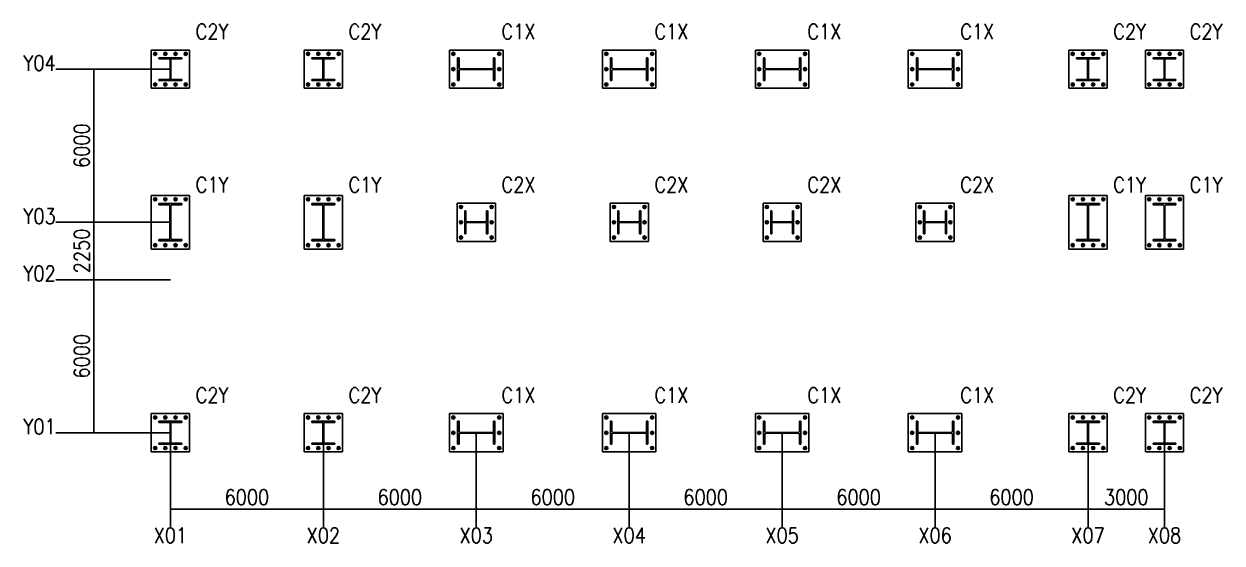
# Model space of a CAD drawing. Extents: x -230746 to 324000, y -671400 to 84185.
# Drawn here: x -230746 to -183742, y -26151 to -5811 of the extents above; entities that cross this region are included whole.
import ezdxf
from ezdxf.enums import TextEntityAlignment as Align

# ---------------------------------------------------------------- set-up
doc = ezdxf.new("R2010")
doc.units = 0
doc.header["$MEASUREMENT"] = 0
for name, color, linetype in [('_1-7_GRID', 7, 'CONTINUOUS'), ('_1-8_DIM', 7, 'CONTINUOUS'), ('_4-6_CS-M', 7, 'CONTINUOUS'), ('_4-A_C-TX', 7, 'CONTINUOUS'), ('bolt', 2, 'CONTINUOUS')]:
    doc.layers.add(name, color=color, linetype=linetype)
doc.styles.add('DRACAD', font='txt', dxfattribs={"width": 0.85, "bigfont": 'extfont2'})

msp = doc.modelspace()

# ---------------------------------------------------------------- linework, layer by layer
at = {"layer": '_1-7_GRID'}
for p, q in [((-228000, -21830.6), (-228000, -7580.6)), ((-228000, -7580.6), (-225000, -7580.6)), ((-228000, -13580.6), (-225000, -13580.6)), ((-228000, -15830.6), (-225000, -15830.6)), ((-225000, -21830.6), (-228000, -21830.6)), ((-225000, -21830.6), (-225000, -24830.6)), ((-219000, -24830.6), (-219000, -21830.6)), ((-213000, -24830.6), (-213000, -21830.6)), ((-207000, -24830.6), (-207000, -21830.6)), ((-201000, -24830.6), (-201000, -21830.6)), ((-195000, -24830.6), (-195000, -21830.6)), ((-189000, -24830.6), (-189000, -21830.6)), ((-186000, -24830.6), (-186000, -21830.6)), ((-225000, -24830.6), (-186000, -24830.6))]:
    msp.add_line(p, q, dxfattribs=at)
at = {"layer": '_1-8_DIM'}
for p, q in [((-225000, -7580.6), (-229500, -7580.6)), ((-225000, -13580.6), (-229500, -13580.6)), ((-225000, -15830.6), (-229500, -15830.6)), ((-225000, -21830.6), (-229500, -21830.6)), ((-225000, -21830.6), (-225000, -25550.6)), ((-219000, -21830.6), (-219000, -25550.6)), ((-213000, -21830.6), (-213000, -25550.6)), ((-207000, -21830.6), (-207000, -25550.6)), ((-201000, -21830.6), (-201000, -25550.6)), ((-195000, -21830.6), (-195000, -25550.6)), ((-189000, -21830.6), (-189000, -25550.6)), ((-186000, -21830.6), (-186000, -25550.6))]:
    msp.add_line(p, q, dxfattribs=at)
at = {"layer": '_4-6_CS-M'}
for p, q in [((-225750, -8330.6), (-225750, -6830.6)), ((-225750, -6830.6), (-224250, -6830.6)), ((-224250, -6830.6), (-224250, -8330.6)), ((-219750, -8330.6), (-219750, -6830.6)), ((-219750, -6830.6), (-218250, -6830.6)), ((-218250, -6830.6), (-218250, -8330.6)), ((-214050, -8330.6), (-214050, -6830.6)), ((-214050, -6830.6), (-211950, -6830.6)), ((-211950, -6830.6), (-211950, -8330.6)), ((-208050, -8330.6), (-208050, -6830.6)), ((-208050, -6830.6), (-205950, -6830.6)), ((-205950, -6830.6), (-205950, -8330.6)), ((-202050, -8330.6), (-202050, -6830.6)), ((-202050, -6830.6), (-199950, -6830.6)), ((-199950, -6830.6), (-199950, -8330.6)), ((-196050, -8330.6), (-196050, -6830.6)), ((-196050, -6830.6), (-193950, -6830.6)), ((-193950, -6830.6), (-193950, -8330.6)), ((-189750, -8330.6), (-189750, -6830.6)), ((-189750, -6830.6), (-188250, -6830.6)), ((-188250, -6830.6), (-188250, -8330.6)), ((-186750, -8330.6), (-186750, -6830.6)), ((-186750, -6830.6), (-185250, -6830.6)), ((-185250, -6830.6), (-185250, -8330.6)), ((-225450, -7130.6), (-224550, -7130.6)), ((-225450, -7175.6), (-225450, -7130.6)), ((-225054, -7175.6), (-225450, -7175.6)), ((-225034.5, -7180.8), (-225054, -7175.6)), ((-225020.2, -7195.1), (-225034.5, -7180.8)), ((-225015, -7214.6), (-225020.2, -7195.1)), ((-225015, -7946.6), (-225015, -7214.6)), ((-224979.8, -7195.1), (-224985, -7214.6)), ((-224985, -7214.6), (-224985, -7946.6)), ((-224965.5, -7180.8), (-224979.8, -7195.1)), ((-224946, -7175.6), (-224965.5, -7180.8)), ((-224550, -7175.6), (-224946, -7175.6)), ((-224550, -7130.6), (-224550, -7175.6)), ((-219450, -7130.6), (-218550, -7130.6)), ((-219450, -7175.6), (-219450, -7130.6)), ((-219054, -7175.6), (-219450, -7175.6)), ((-219034.5, -7180.8), (-219054, -7175.6)), ((-219020.2, -7195.1), (-219034.5, -7180.8)), ((-219015, -7214.6), (-219020.2, -7195.1)), ((-219015, -7946.6), (-219015, -7214.6)), ((-218979.8, -7195.1), (-218985, -7214.6)), ((-218985, -7214.6), (-218985, -7946.6)), ((-218965.5, -7180.8), (-218979.8, -7195.1)), ((-218946, -7175.6), (-218965.5, -7180.8)), ((-218550, -7175.6), (-218946, -7175.6)), ((-218550, -7130.6), (-218550, -7175.6)), ((-213732, -7130.6), (-213678, -7130.6)), ((-213732, -8030.6), (-213732, -7130.6)), ((-213678, -7130.6), (-213678, -7525.1)), ((-212322, -7130.6), (-212268, -7130.6)), ((-212322, -7525.1), (-212322, -7130.6)), ((-212268, -7130.6), (-212268, -8030.6)), ((-207732, -7130.6), (-207678, -7130.6)), ((-207732, -8030.6), (-207732, -7130.6)), ((-207678, -7130.6), (-207678, -7525.1)), ((-206322, -7130.6), (-206268, -7130.6)), ((-206322, -7525.1), (-206322, -7130.6)), ((-206268, -7130.6), (-206268, -8030.6)), ((-201732, -7130.6), (-201678, -7130.6)), ((-201732, -8030.6), (-201732, -7130.6)), ((-201678, -7130.6), (-201678, -7525.1)), ((-200322, -7130.6), (-200268, -7130.6)), ((-200322, -7525.1), (-200322, -7130.6)), ((-200268, -7130.6), (-200268, -8030.6)), ((-195732, -7130.6), (-195678, -7130.6)), ((-195732, -8030.6), (-195732, -7130.6)), ((-195678, -7130.6), (-195678, -7525.1)), ((-194322, -7130.6), (-194268, -7130.6)), ((-194322, -7525.1), (-194322, -7130.6)), ((-194268, -7130.6), (-194268, -8030.6)), ((-189450, -7130.6), (-188550, -7130.6)), ((-189450, -7175.6), (-189450, -7130.6)), ((-189054, -7175.6), (-189450, -7175.6)), ((-189034.5, -7180.8), (-189054, -7175.6)), ((-189020.2, -7195.1), (-189034.5, -7180.8)), ((-189015, -7214.6), (-189020.2, -7195.1)), ((-189015, -7946.6), (-189015, -7214.6)), ((-188979.8, -7195.1), (-188985, -7214.6)), ((-188985, -7214.6), (-188985, -7946.6)), ((-188965.5, -7180.8), (-188979.8, -7195.1)), ((-188946, -7175.6), (-188965.5, -7180.8)), ((-188550, -7175.6), (-188946, -7175.6)), ((-188550, -7130.6), (-188550, -7175.6)), ((-186450, -7130.6), (-185550, -7130.6)), ((-186450, -7175.6), (-186450, -7130.6)), ((-186054, -7175.6), (-186450, -7175.6)), ((-186034.5, -7180.8), (-186054, -7175.6)), ((-186020.2, -7195.1), (-186034.5, -7180.8)), ((-186015, -7214.6), (-186020.2, -7195.1)), ((-186015, -7946.6), (-186015, -7214.6)), ((-185979.8, -7195.1), (-185985, -7214.6)), ((-185985, -7214.6), (-185985, -7946.6)), ((-185965.5, -7180.8), (-185979.8, -7195.1)), ((-185946, -7175.6), (-185965.5, -7180.8)), ((-185550, -7175.6), (-185946, -7175.6)), ((-185550, -7130.6), (-185550, -7175.6)), ((-225450, -7985.6), (-225054, -7985.6)), ((-225450, -8030.6), (-225450, -7985.6)), ((-225054, -7985.6), (-225034.5, -7980.3)), ((-225034.5, -7980.3), (-225020.2, -7966.1)), ((-225020.2, -7966.1), (-225015, -7946.6)), ((-224985, -7946.6), (-224979.8, -7966.1)), ((-224979.8, -7966.1), (-224965.5, -7980.3)), ((-224965.5, -7980.3), (-224946, -7985.6)), ((-224946, -7985.6), (-224550, -7985.6)), ((-224550, -7985.6), (-224550, -8030.6)), ((-219450, -7985.6), (-219054, -7985.6)), ((-219450, -8030.6), (-219450, -7985.6)), ((-219054, -7985.6), (-219034.5, -7980.3)), ((-219034.5, -7980.3), (-219020.2, -7966.1)), ((-219020.2, -7966.1), (-219015, -7946.6)), ((-218985, -7946.6), (-218979.8, -7966.1)), ((-218979.8, -7966.1), (-218965.5, -7980.3)), ((-218965.5, -7980.3), (-218946, -7985.6)), ((-218946, -7985.6), (-218550, -7985.6)), ((-218550, -7985.6), (-218550, -8030.6)), ((-213678, -7525.1), (-213672.8, -7544.6)), ((-213672.8, -7616.6), (-213678, -7636.1)), ((-213678, -7636.1), (-213678, -8030.6)), ((-213672.8, -7544.6), (-213658.5, -7558.8)), ((-213658.5, -7602.3), (-213672.8, -7616.6)), ((-213658.5, -7558.8), (-213639, -7564.1)), ((-213639, -7597.1), (-213658.5, -7602.3)), ((-213639, -7564.1), (-212361, -7564.1)), ((-212361, -7597.1), (-213639, -7597.1)), ((-212361, -7564.1), (-212341.5, -7558.8)), ((-212341.5, -7602.3), (-212361, -7597.1)), ((-212341.5, -7558.8), (-212327.2, -7544.6)), ((-212327.2, -7616.6), (-212341.5, -7602.3)), ((-212327.2, -7544.6), (-212322, -7525.1)), ((-212322, -7636.1), (-212327.2, -7616.6)), ((-212322, -8030.6), (-212322, -7636.1)), ((-207678, -7525.1), (-207672.8, -7544.6)), ((-207672.8, -7616.6), (-207678, -7636.1)), ((-207678, -7636.1), (-207678, -8030.6)), ((-207672.8, -7544.6), (-207658.5, -7558.8)), ((-207658.5, -7602.3), (-207672.8, -7616.6)), ((-207658.5, -7558.8), (-207639, -7564.1)), ((-207639, -7597.1), (-207658.5, -7602.3)), ((-207639, -7564.1), (-206361, -7564.1)), ((-206361, -7597.1), (-207639, -7597.1)), ((-206361, -7564.1), (-206341.5, -7558.8)), ((-206341.5, -7602.3), (-206361, -7597.1)), ((-206341.5, -7558.8), (-206327.2, -7544.6)), ((-206327.2, -7616.6), (-206341.5, -7602.3)), ((-206327.2, -7544.6), (-206322, -7525.1)), ((-206322, -7636.1), (-206327.2, -7616.6)), ((-206322, -8030.6), (-206322, -7636.1)), ((-201678, -7525.1), (-201672.8, -7544.6)), ((-201672.8, -7616.6), (-201678, -7636.1)), ((-201678, -7636.1), (-201678, -8030.6)), ((-201672.8, -7544.6), (-201658.5, -7558.8)), ((-201658.5, -7602.3), (-201672.8, -7616.6)), ((-201658.5, -7558.8), (-201639, -7564.1)), ((-201639, -7597.1), (-201658.5, -7602.3)), ((-201639, -7564.1), (-200361, -7564.1)), ((-200361, -7597.1), (-201639, -7597.1)), ((-200361, -7564.1), (-200341.5, -7558.8)), ((-200341.5, -7602.3), (-200361, -7597.1)), ((-200341.5, -7558.8), (-200327.2, -7544.6)), ((-200327.2, -7616.6), (-200341.5, -7602.3)), ((-200327.2, -7544.6), (-200322, -7525.1)), ((-200322, -7636.1), (-200327.2, -7616.6)), ((-200322, -8030.6), (-200322, -7636.1)), ((-195678, -7525.1), (-195672.8, -7544.6)), ((-195672.8, -7616.6), (-195678, -7636.1)), ((-195678, -7636.1), (-195678, -8030.6)), ((-195672.8, -7544.6), (-195658.5, -7558.8)), ((-195658.5, -7602.3), (-195672.8, -7616.6)), ((-195658.5, -7558.8), (-195639, -7564.1)), ((-195639, -7597.1), (-195658.5, -7602.3)), ((-195639, -7564.1), (-194361, -7564.1)), ((-194361, -7597.1), (-195639, -7597.1)), ((-194361, -7564.1), (-194341.5, -7558.8)), ((-194341.5, -7602.3), (-194361, -7597.1)), ((-194341.5, -7558.8), (-194327.2, -7544.6)), ((-194327.2, -7616.6), (-194341.5, -7602.3)), ((-194327.2, -7544.6), (-194322, -7525.1)), ((-194322, -7636.1), (-194327.2, -7616.6)), ((-194322, -8030.6), (-194322, -7636.1)), ((-189450, -7985.6), (-189054, -7985.6)), ((-189450, -8030.6), (-189450, -7985.6)), ((-189054, -7985.6), (-189034.5, -7980.3)), ((-189034.5, -7980.3), (-189020.2, -7966.1)), ((-189020.2, -7966.1), (-189015, -7946.6)), ((-188985, -7946.6), (-188979.8, -7966.1)), ((-188979.8, -7966.1), (-188965.5, -7980.3)), ((-188965.5, -7980.3), (-188946, -7985.6)), ((-188946, -7985.6), (-188550, -7985.6)), ((-188550, -7985.6), (-188550, -8030.6)), ((-186450, -7985.6), (-186054, -7985.6)), ((-186450, -8030.6), (-186450, -7985.6)), ((-186054, -7985.6), (-186034.5, -7980.3)), ((-186034.5, -7980.3), (-186020.2, -7966.1)), ((-186020.2, -7966.1), (-186015, -7946.6)), ((-185985, -7946.6), (-185979.8, -7966.1)), ((-185979.8, -7966.1), (-185965.5, -7980.3)), ((-185965.5, -7980.3), (-185946, -7985.6)), ((-185946, -7985.6), (-185550, -7985.6)), ((-185550, -7985.6), (-185550, -8030.6)), ((-224250, -8330.6), (-225750, -8330.6)), ((-224550, -8030.6), (-225450, -8030.6)), ((-218250, -8330.6), (-219750, -8330.6)), ((-218550, -8030.6), (-219450, -8030.6)), ((-211950, -8330.6), (-214050, -8330.6)), ((-213678, -8030.6), (-213732, -8030.6)), ((-212268, -8030.6), (-212322, -8030.6)), ((-205950, -8330.6), (-208050, -8330.6)), ((-207678, -8030.6), (-207732, -8030.6)), ((-206268, -8030.6), (-206322, -8030.6)), ((-199950, -8330.6), (-202050, -8330.6)), ((-201678, -8030.6), (-201732, -8030.6)), ((-200268, -8030.6), (-200322, -8030.6)), ((-193950, -8330.6), (-196050, -8330.6)), ((-195678, -8030.6), (-195732, -8030.6)), ((-194268, -8030.6), (-194322, -8030.6)), ((-188250, -8330.6), (-189750, -8330.6)), ((-188550, -8030.6), (-189450, -8030.6)), ((-185250, -8330.6), (-186750, -8330.6)), ((-185550, -8030.6), (-186450, -8030.6)), ((-225750, -14630.6), (-225750, -12530.6)), ((-225750, -12530.6), (-224250, -12530.6)), ((-224250, -12530.6), (-224250, -14630.6)), ((-219750, -14630.6), (-219750, -12530.6)), ((-219750, -12530.6), (-218250, -12530.6)), ((-218250, -12530.6), (-218250, -14630.6)), ((-189750, -14630.6), (-189750, -12530.6)), ((-189750, -12530.6), (-188250, -12530.6)), ((-188250, -12530.6), (-188250, -14630.6)), ((-186750, -14630.6), (-186750, -12530.6)), ((-186750, -12530.6), (-185250, -12530.6)), ((-185250, -12530.6), (-185250, -14630.6)), ((-225450, -12848.6), (-224550, -12848.6)), ((-225450, -12902.6), (-225450, -12848.6)), ((-225055.5, -12902.6), (-225450, -12902.6)), ((-225036, -12907.8), (-225055.5, -12902.6)), ((-225021.7, -12922.1), (-225036, -12907.8)), ((-225016.5, -12941.6), (-225021.7, -12922.1)), ((-225016.5, -14219.6), (-225016.5, -12941.6)), ((-224978.3, -12922.1), (-224983.5, -12941.6)), ((-224983.5, -12941.6), (-224983.5, -14219.6)), ((-224964, -12907.8), (-224978.3, -12922.1)), ((-224944.5, -12902.6), (-224964, -12907.8)), ((-224550, -12902.6), (-224944.5, -12902.6)), ((-224550, -12848.6), (-224550, -12902.6)), ((-219450, -12848.6), (-218550, -12848.6)), ((-219450, -12902.6), (-219450, -12848.6)), ((-219055.5, -12902.6), (-219450, -12902.6)), ((-219036, -12907.8), (-219055.5, -12902.6)), ((-219021.7, -12922.1), (-219036, -12907.8)), ((-219016.5, -12941.6), (-219021.7, -12922.1)), ((-219016.5, -14219.6), (-219016.5, -12941.6)), ((-218978.3, -12922.1), (-218983.5, -12941.6)), ((-218983.5, -12941.6), (-218983.5, -14219.6)), ((-218964, -12907.8), (-218978.3, -12922.1)), ((-218944.5, -12902.6), (-218964, -12907.8)), ((-218550, -12902.6), (-218944.5, -12902.6)), ((-218550, -12848.6), (-218550, -12902.6)), ((-213750, -14330.6), (-213750, -12830.6)), ((-213750, -12830.6), (-212250, -12830.6)), ((-213450, -13130.6), (-213405, -13130.6)), ((-213450, -14030.6), (-213450, -13130.6)), ((-213405, -13130.6), (-213405, -13526.6)), ((-212595, -13130.6), (-212550, -13130.6)), ((-212595, -13526.6), (-212595, -13130.6)), ((-212550, -13130.6), (-212550, -14030.6)), ((-212250, -12830.6), (-212250, -14330.6)), ((-207750, -14330.6), (-207750, -12830.6)), ((-207750, -12830.6), (-206250, -12830.6)), ((-207450, -13130.6), (-207405, -13130.6)), ((-207450, -14030.6), (-207450, -13130.6)), ((-207405, -13130.6), (-207405, -13526.6)), ((-206595, -13130.6), (-206550, -13130.6)), ((-206595, -13526.6), (-206595, -13130.6)), ((-206550, -13130.6), (-206550, -14030.6)), ((-206250, -12830.6), (-206250, -14330.6)), ((-201750, -14330.6), (-201750, -12830.6)), ((-201750, -12830.6), (-200250, -12830.6)), ((-201450, -13130.6), (-201405, -13130.6)), ((-201450, -14030.6), (-201450, -13130.6)), ((-201405, -13130.6), (-201405, -13526.6)), ((-200595, -13130.6), (-200550, -13130.6)), ((-200595, -13526.6), (-200595, -13130.6)), ((-200550, -13130.6), (-200550, -14030.6)), ((-200250, -12830.6), (-200250, -14330.6)), ((-195750, -14330.6), (-195750, -12830.6)), ((-195750, -12830.6), (-194250, -12830.6)), ((-195450, -13130.6), (-195405, -13130.6)), ((-195450, -14030.6), (-195450, -13130.6)), ((-195405, -13130.6), (-195405, -13526.6)), ((-194595, -13130.6), (-194550, -13130.6)), ((-194595, -13526.6), (-194595, -13130.6)), ((-194550, -13130.6), (-194550, -14030.6)), ((-194250, -12830.6), (-194250, -14330.6)), ((-189450, -12848.6), (-188550, -12848.6)), ((-189450, -12902.6), (-189450, -12848.6)), ((-189055.5, -12902.6), (-189450, -12902.6)), ((-189036, -12907.8), (-189055.5, -12902.6)), ((-189021.7, -12922.1), (-189036, -12907.8)), ((-189016.5, -12941.6), (-189021.7, -12922.1)), ((-189016.5, -14219.6), (-189016.5, -12941.6)), ((-188978.3, -12922.1), (-188983.5, -12941.6)), ((-188983.5, -12941.6), (-188983.5, -14219.6)), ((-188964, -12907.8), (-188978.3, -12922.1)), ((-188944.5, -12902.6), (-188964, -12907.8)), ((-188550, -12902.6), (-188944.5, -12902.6)), ((-188550, -12848.6), (-188550, -12902.6)), ((-186450, -12848.6), (-185550, -12848.6)), ((-186450, -12902.6), (-186450, -12848.6)), ((-186055.5, -12902.6), (-186450, -12902.6)), ((-186036, -12907.8), (-186055.5, -12902.6)), ((-186021.7, -12922.1), (-186036, -12907.8)), ((-186016.5, -12941.6), (-186021.7, -12922.1)), ((-186016.5, -14219.6), (-186016.5, -12941.6)), ((-185978.3, -12922.1), (-185983.5, -12941.6)), ((-185983.5, -12941.6), (-185983.5, -14219.6)), ((-185964, -12907.8), (-185978.3, -12922.1)), ((-185944.5, -12902.6), (-185964, -12907.8)), ((-185550, -12902.6), (-185944.5, -12902.6)), ((-185550, -12848.6), (-185550, -12902.6)), ((-213405, -13526.6), (-213399.8, -13546.1)), ((-213399.8, -13615.1), (-213405, -13634.6)), ((-213399.8, -13546.1), (-213385.5, -13560.3)), ((-213385.5, -13600.8), (-213399.8, -13615.1)), ((-213385.5, -13560.3), (-213366, -13565.6)), ((-213366, -13595.6), (-213385.5, -13600.8)), ((-213366, -13565.6), (-212634, -13565.6)), ((-212634, -13595.6), (-213366, -13595.6)), ((-212634, -13565.6), (-212614.5, -13560.3)), ((-212614.5, -13600.8), (-212634, -13595.6)), ((-212614.5, -13560.3), (-212600.2, -13546.1)), ((-212600.2, -13615.1), (-212614.5, -13600.8)), ((-212600.2, -13546.1), (-212595, -13526.6)), ((-212595, -13634.6), (-212600.2, -13615.1)), ((-207405, -13526.6), (-207399.8, -13546.1)), ((-207399.8, -13615.1), (-207405, -13634.6)), ((-207399.8, -13546.1), (-207385.5, -13560.3)), ((-207385.5, -13600.8), (-207399.8, -13615.1)), ((-207385.5, -13560.3), (-207366, -13565.6)), ((-207366, -13595.6), (-207385.5, -13600.8)), ((-207366, -13565.6), (-206634, -13565.6)), ((-206634, -13595.6), (-207366, -13595.6)), ((-206634, -13565.6), (-206614.5, -13560.3)), ((-206614.5, -13600.8), (-206634, -13595.6)), ((-206614.5, -13560.3), (-206600.2, -13546.1)), ((-206600.2, -13615.1), (-206614.5, -13600.8)), ((-206600.2, -13546.1), (-206595, -13526.6)), ((-206595, -13634.6), (-206600.2, -13615.1)), ((-201405, -13526.6), (-201399.8, -13546.1)), ((-201399.8, -13615.1), (-201405, -13634.6)), ((-201399.8, -13546.1), (-201385.5, -13560.3)), ((-201385.5, -13600.8), (-201399.8, -13615.1)), ((-201385.5, -13560.3), (-201366, -13565.6)), ((-201366, -13595.6), (-201385.5, -13600.8)), ((-201366, -13565.6), (-200634, -13565.6)), ((-200634, -13595.6), (-201366, -13595.6)), ((-200634, -13565.6), (-200614.5, -13560.3)), ((-200614.5, -13600.8), (-200634, -13595.6)), ((-200614.5, -13560.3), (-200600.2, -13546.1)), ((-200600.2, -13615.1), (-200614.5, -13600.8)), ((-200600.2, -13546.1), (-200595, -13526.6)), ((-200595, -13634.6), (-200600.2, -13615.1)), ((-195405, -13526.6), (-195399.8, -13546.1)), ((-195399.8, -13615.1), (-195405, -13634.6)), ((-195399.8, -13546.1), (-195385.5, -13560.3)), ((-195385.5, -13600.8), (-195399.8, -13615.1)), ((-195385.5, -13560.3), (-195366, -13565.6)), ((-195366, -13595.6), (-195385.5, -13600.8)), ((-195366, -13565.6), (-194634, -13565.6)), ((-194634, -13595.6), (-195366, -13595.6)), ((-194634, -13565.6), (-194614.5, -13560.3)), ((-194614.5, -13600.8), (-194634, -13595.6)), ((-194614.5, -13560.3), (-194600.2, -13546.1)), ((-194600.2, -13615.1), (-194614.5, -13600.8)), ((-194600.2, -13546.1), (-194595, -13526.6)), ((-194595, -13634.6), (-194600.2, -13615.1)), ((-213405, -14030.6), (-213450, -14030.6)), ((-213405, -13634.6), (-213405, -14030.6)), ((-212595, -14030.6), (-212595, -13634.6)), ((-212550, -14030.6), (-212595, -14030.6)), ((-207405, -14030.6), (-207450, -14030.6)), ((-207405, -13634.6), (-207405, -14030.6)), ((-206595, -14030.6), (-206595, -13634.6)), ((-206550, -14030.6), (-206595, -14030.6)), ((-201405, -14030.6), (-201450, -14030.6)), ((-201405, -13634.6), (-201405, -14030.6)), ((-200595, -14030.6), (-200595, -13634.6)), ((-200550, -14030.6), (-200595, -14030.6)), ((-195405, -14030.6), (-195450, -14030.6)), ((-195405, -13634.6), (-195405, -14030.6)), ((-194595, -14030.6), (-194595, -13634.6)), ((-194550, -14030.6), (-194595, -14030.6)), ((-225450, -14258.6), (-225055.5, -14258.6)), ((-225450, -14312.6), (-225450, -14258.6)), ((-224550, -14312.6), (-225450, -14312.6)), ((-225055.5, -14258.6), (-225036, -14253.3)), ((-225036, -14253.3), (-225021.7, -14239.1)), ((-225021.7, -14239.1), (-225016.5, -14219.6)), ((-224983.5, -14219.6), (-224978.3, -14239.1)), ((-224978.3, -14239.1), (-224964, -14253.3)), ((-224964, -14253.3), (-224944.5, -14258.6)), ((-224944.5, -14258.6), (-224550, -14258.6)), ((-224550, -14258.6), (-224550, -14312.6)), ((-219450, -14258.6), (-219055.5, -14258.6)), ((-219450, -14312.6), (-219450, -14258.6)), ((-218550, -14312.6), (-219450, -14312.6)), ((-219055.5, -14258.6), (-219036, -14253.3)), ((-219036, -14253.3), (-219021.7, -14239.1)), ((-219021.7, -14239.1), (-219016.5, -14219.6)), ((-218983.5, -14219.6), (-218978.3, -14239.1)), ((-218978.3, -14239.1), (-218964, -14253.3)), ((-218964, -14253.3), (-218944.5, -14258.6)), ((-218944.5, -14258.6), (-218550, -14258.6)), ((-218550, -14258.6), (-218550, -14312.6)), ((-212250, -14330.6), (-213750, -14330.6)), ((-206250, -14330.6), (-207750, -14330.6)), ((-200250, -14330.6), (-201750, -14330.6)), ((-194250, -14330.6), (-195750, -14330.6)), ((-189450, -14258.6), (-189055.5, -14258.6)), ((-189450, -14312.6), (-189450, -14258.6)), ((-188550, -14312.6), (-189450, -14312.6)), ((-189055.5, -14258.6), (-189036, -14253.3)), ((-189036, -14253.3), (-189021.7, -14239.1)), ((-189021.7, -14239.1), (-189016.5, -14219.6)), ((-188983.5, -14219.6), (-188978.3, -14239.1)), ((-188978.3, -14239.1), (-188964, -14253.3)), ((-188964, -14253.3), (-188944.5, -14258.6)), ((-188944.5, -14258.6), (-188550, -14258.6)), ((-188550, -14258.6), (-188550, -14312.6)), ((-186450, -14258.6), (-186055.5, -14258.6)), ((-186450, -14312.6), (-186450, -14258.6)), ((-185550, -14312.6), (-186450, -14312.6)), ((-186055.5, -14258.6), (-186036, -14253.3)), ((-186036, -14253.3), (-186021.7, -14239.1)), ((-186021.7, -14239.1), (-186016.5, -14219.6)), ((-185983.5, -14219.6), (-185978.3, -14239.1)), ((-185978.3, -14239.1), (-185964, -14253.3)), ((-185964, -14253.3), (-185944.5, -14258.6)), ((-185944.5, -14258.6), (-185550, -14258.6)), ((-185550, -14258.6), (-185550, -14312.6)), ((-224250, -14630.6), (-225750, -14630.6)), ((-218250, -14630.6), (-219750, -14630.6)), ((-188250, -14630.6), (-189750, -14630.6)), ((-185250, -14630.6), (-186750, -14630.6)), ((-225750, -22580.6), (-225750, -21080.6)), ((-225750, -21080.6), (-224250, -21080.6)), ((-224250, -21080.6), (-224250, -22580.6)), ((-219750, -22580.6), (-219750, -21080.6)), ((-219750, -21080.6), (-218250, -21080.6)), ((-218250, -21080.6), (-218250, -22580.6)), ((-214050, -22580.6), (-214050, -21080.6)), ((-214050, -21080.6), (-211950, -21080.6)), ((-211950, -21080.6), (-211950, -22580.6)), ((-208050, -22580.6), (-208050, -21080.6)), ((-208050, -21080.6), (-205950, -21080.6)), ((-205950, -21080.6), (-205950, -22580.6)), ((-202050, -22580.6), (-202050, -21080.6)), ((-202050, -21080.6), (-199950, -21080.6)), ((-199950, -21080.6), (-199950, -22580.6)), ((-196050, -22580.6), (-196050, -21080.6)), ((-196050, -21080.6), (-193950, -21080.6)), ((-193950, -21080.6), (-193950, -22580.6)), ((-189750, -22580.6), (-189750, -21080.6)), ((-189750, -21080.6), (-188250, -21080.6)), ((-188250, -21080.6), (-188250, -22580.6)), ((-186750, -22580.6), (-186750, -21080.6)), ((-186750, -21080.6), (-185250, -21080.6)), ((-185250, -21080.6), (-185250, -22580.6)), ((-225450, -21380.6), (-224550, -21380.6)), ((-225450, -21425.6), (-225450, -21380.6)), ((-225054, -21425.6), (-225450, -21425.6)), ((-225034.5, -21430.8), (-225054, -21425.6)), ((-225020.2, -21445.1), (-225034.5, -21430.8)), ((-225015, -21464.6), (-225020.2, -21445.1)), ((-225015, -22196.6), (-225015, -21464.6)), ((-224979.8, -21445.1), (-224985, -21464.6)), ((-224985, -21464.6), (-224985, -22196.6)), ((-224965.5, -21430.8), (-224979.8, -21445.1)), ((-224946, -21425.6), (-224965.5, -21430.8)), ((-224550, -21425.6), (-224946, -21425.6)), ((-224550, -21380.6), (-224550, -21425.6)), ((-219450, -21380.6), (-218550, -21380.6)), ((-219450, -21425.6), (-219450, -21380.6)), ((-219054, -21425.6), (-219450, -21425.6)), ((-219034.5, -21430.8), (-219054, -21425.6)), ((-219020.2, -21445.1), (-219034.5, -21430.8)), ((-219015, -21464.6), (-219020.2, -21445.1)), ((-219015, -22196.6), (-219015, -21464.6)), ((-218979.8, -21445.1), (-218985, -21464.6)), ((-218985, -21464.6), (-218985, -22196.6)), ((-218965.5, -21430.8), (-218979.8, -21445.1)), ((-218946, -21425.6), (-218965.5, -21430.8)), ((-218550, -21425.6), (-218946, -21425.6)), ((-218550, -21380.6), (-218550, -21425.6)), ((-213732, -21380.6), (-213678, -21380.6)), ((-213732, -22280.6), (-213732, -21380.6)), ((-213678, -21380.6), (-213678, -21775.1)), ((-212322, -21380.6), (-212268, -21380.6)), ((-212322, -21775.1), (-212322, -21380.6)), ((-212268, -21380.6), (-212268, -22280.6)), ((-207732, -21380.6), (-207678, -21380.6)), ((-207732, -22280.6), (-207732, -21380.6)), ((-207678, -21380.6), (-207678, -21775.1)), ((-206322, -21380.6), (-206268, -21380.6)), ((-206322, -21775.1), (-206322, -21380.6)), ((-206268, -21380.6), (-206268, -22280.6)), ((-201732, -21380.6), (-201678, -21380.6)), ((-201732, -22280.6), (-201732, -21380.6)), ((-201678, -21380.6), (-201678, -21775.1)), ((-200322, -21380.6), (-200268, -21380.6)), ((-200322, -21775.1), (-200322, -21380.6)), ((-200268, -21380.6), (-200268, -22280.6)), ((-195732, -21380.6), (-195678, -21380.6)), ((-195732, -22280.6), (-195732, -21380.6)), ((-195678, -21380.6), (-195678, -21775.1)), ((-194322, -21380.6), (-194268, -21380.6)), ((-194322, -21775.1), (-194322, -21380.6)), ((-194268, -21380.6), (-194268, -22280.6)), ((-189450, -21380.6), (-188550, -21380.6)), ((-189450, -21425.6), (-189450, -21380.6)), ((-189054, -21425.6), (-189450, -21425.6)), ((-189034.5, -21430.8), (-189054, -21425.6)), ((-189020.2, -21445.1), (-189034.5, -21430.8)), ((-189015, -21464.6), (-189020.2, -21445.1)), ((-189015, -22196.6), (-189015, -21464.6)), ((-188979.8, -21445.1), (-188985, -21464.6)), ((-188985, -21464.6), (-188985, -22196.6)), ((-188965.5, -21430.8), (-188979.8, -21445.1)), ((-188946, -21425.6), (-188965.5, -21430.8)), ((-188550, -21425.6), (-188946, -21425.6)), ((-188550, -21380.6), (-188550, -21425.6)), ((-186450, -21380.6), (-185550, -21380.6)), ((-186450, -21425.6), (-186450, -21380.6)), ((-186054, -21425.6), (-186450, -21425.6)), ((-186034.5, -21430.8), (-186054, -21425.6)), ((-186020.2, -21445.1), (-186034.5, -21430.8)), ((-186015, -21464.6), (-186020.2, -21445.1)), ((-186015, -22196.6), (-186015, -21464.6)), ((-185979.8, -21445.1), (-185985, -21464.6)), ((-185985, -21464.6), (-185985, -22196.6)), ((-185965.5, -21430.8), (-185979.8, -21445.1)), ((-185946, -21425.6), (-185965.5, -21430.8)), ((-185550, -21425.6), (-185946, -21425.6)), ((-185550, -21380.6), (-185550, -21425.6)), ((-213678, -21775.1), (-213672.8, -21794.6)), ((-213672.8, -21866.6), (-213678, -21886.1)), ((-213678, -21886.1), (-213678, -22280.6)), ((-213672.8, -21794.6), (-213658.5, -21808.8)), ((-213658.5, -21852.3), (-213672.8, -21866.6)), ((-213658.5, -21808.8), (-213639, -21814.1)), ((-213639, -21847.1), (-213658.5, -21852.3)), ((-213639, -21814.1), (-212361, -21814.1)), ((-212361, -21847.1), (-213639, -21847.1)), ((-212361, -21814.1), (-212341.5, -21808.8)), ((-212341.5, -21852.3), (-212361, -21847.1)), ((-212341.5, -21808.8), (-212327.2, -21794.6)), ((-212327.2, -21866.6), (-212341.5, -21852.3)), ((-212327.2, -21794.6), (-212322, -21775.1)), ((-212322, -21886.1), (-212327.2, -21866.6)), ((-212322, -22280.6), (-212322, -21886.1)), ((-207678, -21775.1), (-207672.8, -21794.6)), ((-207672.8, -21866.6), (-207678, -21886.1)), ((-207678, -21886.1), (-207678, -22280.6)), ((-207672.8, -21794.6), (-207658.5, -21808.8)), ((-207658.5, -21852.3), (-207672.8, -21866.6)), ((-207658.5, -21808.8), (-207639, -21814.1)), ((-207639, -21847.1), (-207658.5, -21852.3)), ((-207639, -21814.1), (-206361, -21814.1)), ((-206361, -21847.1), (-207639, -21847.1)), ((-206361, -21814.1), (-206341.5, -21808.8)), ((-206341.5, -21852.3), (-206361, -21847.1)), ((-206341.5, -21808.8), (-206327.2, -21794.6)), ((-206327.2, -21866.6), (-206341.5, -21852.3)), ((-206327.2, -21794.6), (-206322, -21775.1)), ((-206322, -21886.1), (-206327.2, -21866.6)), ((-206322, -22280.6), (-206322, -21886.1)), ((-201678, -21775.1), (-201672.8, -21794.6)), ((-201672.8, -21866.6), (-201678, -21886.1)), ((-201678, -21886.1), (-201678, -22280.6)), ((-201672.8, -21794.6), (-201658.5, -21808.8)), ((-201658.5, -21852.3), (-201672.8, -21866.6)), ((-201658.5, -21808.8), (-201639, -21814.1)), ((-201639, -21847.1), (-201658.5, -21852.3)), ((-201639, -21814.1), (-200361, -21814.1)), ((-200361, -21847.1), (-201639, -21847.1)), ((-200361, -21814.1), (-200341.5, -21808.8)), ((-200341.5, -21852.3), (-200361, -21847.1)), ((-200341.5, -21808.8), (-200327.2, -21794.6)), ((-200327.2, -21866.6), (-200341.5, -21852.3)), ((-200327.2, -21794.6), (-200322, -21775.1)), ((-200322, -21886.1), (-200327.2, -21866.6)), ((-200322, -22280.6), (-200322, -21886.1)), ((-195678, -21775.1), (-195672.8, -21794.6)), ((-195672.8, -21866.6), (-195678, -21886.1)), ((-195678, -21886.1), (-195678, -22280.6)), ((-195672.8, -21794.6), (-195658.5, -21808.8)), ((-195658.5, -21852.3), (-195672.8, -21866.6)), ((-195658.5, -21808.8), (-195639, -21814.1)), ((-195639, -21847.1), (-195658.5, -21852.3)), ((-195639, -21814.1), (-194361, -21814.1)), ((-194361, -21847.1), (-195639, -21847.1)), ((-194361, -21814.1), (-194341.5, -21808.8)), ((-194341.5, -21852.3), (-194361, -21847.1)), ((-194341.5, -21808.8), (-194327.2, -21794.6)), ((-194327.2, -21866.6), (-194341.5, -21852.3)), ((-194327.2, -21794.6), (-194322, -21775.1)), ((-194322, -21886.1), (-194327.2, -21866.6)), ((-194322, -22280.6), (-194322, -21886.1)), ((-225450, -22235.6), (-225054, -22235.6)), ((-225450, -22280.6), (-225450, -22235.6)), ((-224550, -22280.6), (-225450, -22280.6)), ((-225054, -22235.6), (-225034.5, -22230.3)), ((-225034.5, -22230.3), (-225020.2, -22216.1)), ((-225020.2, -22216.1), (-225015, -22196.6)), ((-224985, -22196.6), (-224979.8, -22216.1)), ((-224979.8, -22216.1), (-224965.5, -22230.3)), ((-224965.5, -22230.3), (-224946, -22235.6)), ((-224946, -22235.6), (-224550, -22235.6)), ((-224550, -22235.6), (-224550, -22280.6)), ((-219450, -22235.6), (-219054, -22235.6)), ((-219450, -22280.6), (-219450, -22235.6)), ((-218550, -22280.6), (-219450, -22280.6)), ((-219054, -22235.6), (-219034.5, -22230.3)), ((-219034.5, -22230.3), (-219020.2, -22216.1)), ((-219020.2, -22216.1), (-219015, -22196.6)), ((-218985, -22196.6), (-218979.8, -22216.1)), ((-218979.8, -22216.1), (-218965.5, -22230.3)), ((-218965.5, -22230.3), (-218946, -22235.6)), ((-218946, -22235.6), (-218550, -22235.6)), ((-218550, -22235.6), (-218550, -22280.6)), ((-213678, -22280.6), (-213732, -22280.6)), ((-212268, -22280.6), (-212322, -22280.6)), ((-207678, -22280.6), (-207732, -22280.6)), ((-206268, -22280.6), (-206322, -22280.6)), ((-201678, -22280.6), (-201732, -22280.6)), ((-200268, -22280.6), (-200322, -22280.6)), ((-195678, -22280.6), (-195732, -22280.6)), ((-194268, -22280.6), (-194322, -22280.6)), ((-189450, -22235.6), (-189054, -22235.6)), ((-189450, -22280.6), (-189450, -22235.6)), ((-188550, -22280.6), (-189450, -22280.6)), ((-189054, -22235.6), (-189034.5, -22230.3)), ((-189034.5, -22230.3), (-189020.2, -22216.1)), ((-189020.2, -22216.1), (-189015, -22196.6)), ((-188985, -22196.6), (-188979.8, -22216.1)), ((-188979.8, -22216.1), (-188965.5, -22230.3)), ((-188965.5, -22230.3), (-188946, -22235.6)), ((-188946, -22235.6), (-188550, -22235.6)), ((-188550, -22235.6), (-188550, -22280.6)), ((-186450, -22235.6), (-186054, -22235.6)), ((-186450, -22280.6), (-186450, -22235.6)), ((-185550, -22280.6), (-186450, -22280.6)), ((-186054, -22235.6), (-186034.5, -22230.3)), ((-186034.5, -22230.3), (-186020.2, -22216.1)), ((-186020.2, -22216.1), (-186015, -22196.6)), ((-185985, -22196.6), (-185979.8, -22216.1)), ((-185979.8, -22216.1), (-185965.5, -22230.3)), ((-185965.5, -22230.3), (-185946, -22235.6)), ((-185946, -22235.6), (-185550, -22235.6)), ((-185550, -22235.6), (-185550, -22280.6)), ((-224250, -22580.6), (-225750, -22580.6)), ((-218250, -22580.6), (-219750, -22580.6)), ((-211950, -22580.6), (-214050, -22580.6)), ((-205950, -22580.6), (-208050, -22580.6)), ((-199950, -22580.6), (-202050, -22580.6)), ((-193950, -22580.6), (-196050, -22580.6)), ((-188250, -22580.6), (-189750, -22580.6)), ((-185250, -22580.6), (-186750, -22580.6))]:
    msp.add_line(p, q, dxfattribs=at)
at = {"layer": '_4-6_CS-M', "extrusion": (0, 0, -1)}
for centre in [(225600, -6980.6), (225200, -6980.6), (224800, -6980.6), (224400, -6980.6), (219600, -6980.6), (219200, -6980.6), (218800, -6980.6), (218400, -6980.6), (213900, -6980.6), (212100, -6980.6), (207900, -6980.6), (206100, -6980.6), (201900, -6980.6), (200100, -6980.6), (195900, -6980.6), (194100, -6980.6), (189600, -6980.6), (189200, -6980.6), (188800, -6980.6), (188400, -6980.6), (186600, -6980.6), (186200, -6980.6), (185800, -6980.6), (185400, -6980.6), (213900, -7580.6), (212100, -7580.6), (207900, -7580.6), (206100, -7580.6), (201900, -7580.6), (200100, -7580.6), (195900, -7580.6), (194100, -7580.6), (225600, -8180.6), (225200, -8180.6), (224800, -8180.6), (224400, -8180.6), (219600, -8180.6), (219200, -8180.6), (218800, -8180.6), (218400, -8180.6), (213900, -8180.6), (212100, -8180.6), (207900, -8180.6), (206100, -8180.6), (201900, -8180.6), (200100, -8180.6), (195900, -8180.6), (194100, -8180.6), (189600, -8180.6), (189200, -8180.6), (188800, -8180.6), (188400, -8180.6), (186600, -8180.6), (186200, -8180.6), (185800, -8180.6), (185400, -8180.6), (225600, -12680.6), (225200, -12680.6), (224800, -12680.6), (224400, -12680.6), (219600, -12680.6), (219200, -12680.6), (218800, -12680.6), (218400, -12680.6), (189600, -12680.6), (189200, -12680.6), (188800, -12680.6), (188400, -12680.6), (186600, -12680.6), (186200, -12680.6), (185800, -12680.6), (185400, -12680.6), (213600, -12980.6), (212400, -12980.6), (207600, -12980.6), (206400, -12980.6), (201600, -12980.6), (200400, -12980.6), (195600, -12980.6), (194400, -12980.6), (213600, -13580.6), (212400, -13580.6), (207600, -13580.6), (206400, -13580.6), (201600, -13580.6), (200400, -13580.6), (195600, -13580.6), (194400, -13580.6), (225600, -14480.6), (225200, -14480.6), (224800, -14480.6), (224400, -14480.6), (219600, -14480.6), (219200, -14480.6), (218800, -14480.6), (218400, -14480.6), (213600, -14180.6), (212400, -14180.6), (207600, -14180.6), (206400, -14180.6), (201600, -14180.6), (200400, -14180.6), (195600, -14180.6), (194400, -14180.6), (189600, -14480.6), (189200, -14480.6), (188800, -14480.6), (188400, -14480.6), (186600, -14480.6), (186200, -14480.6), (185800, -14480.6), (185400, -14480.6), (225600, -21230.6), (225200, -21230.6), (224800, -21230.6), (224400, -21230.6), (219600, -21230.6), (219200, -21230.6), (218800, -21230.6), (218400, -21230.6), (213900, -21230.6), (212100, -21230.6), (207900, -21230.6), (206100, -21230.6), (201900, -21230.6), (200100, -21230.6), (195900, -21230.6), (194100, -21230.6), (189600, -21230.6), (189200, -21230.6), (188800, -21230.6), (188400, -21230.6), (186600, -21230.6), (186200, -21230.6), (185800, -21230.6), (185400, -21230.6), (213900, -21830.6), (212100, -21830.6), (207900, -21830.6), (206100, -21830.6), (201900, -21830.6), (200100, -21830.6), (195900, -21830.6), (194100, -21830.6), (225600, -22430.6), (225200, -22430.6), (224800, -22430.6), (224400, -22430.6), (219600, -22430.6), (219200, -22430.6), (218800, -22430.6), (218400, -22430.6), (213900, -22430.6), (212100, -22430.6), (207900, -22430.6), (206100, -22430.6), (201900, -22430.6), (200100, -22430.6), (195900, -22430.6), (194100, -22430.6), (189600, -22430.6), (189200, -22430.6), (188800, -22430.6), (188400, -22430.6), (186600, -22430.6), (186200, -22430.6), (185800, -22430.6), (185400, -22430.6)]:
    msp.add_circle(centre, 61.5, dxfattribs=at)
at = {"layer": 'bolt'}
for p, q in [((-225666.5, -6980.6), (-225533.5, -6980.6)), ((-225600, -7047.1), (-225600, -6914.1)), ((-225266.5, -6980.6), (-225133.5, -6980.6)), ((-225200, -7047.1), (-225200, -6914.1)), ((-224866.5, -6980.6), (-224733.5, -6980.6)), ((-224800, -7047.1), (-224800, -6914.1)), ((-224466.5, -6980.6), (-224333.5, -6980.6)), ((-224400, -7047.1), (-224400, -6914.1)), ((-219666.5, -6980.6), (-219533.5, -6980.6)), ((-219600, -7047.1), (-219600, -6914.1)), ((-219266.5, -6980.6), (-219133.5, -6980.6)), ((-219200, -7047.1), (-219200, -6914.1)), ((-218866.5, -6980.6), (-218733.5, -6980.6)), ((-218800, -7047.1), (-218800, -6914.1)), ((-218466.5, -6980.6), (-218333.5, -6980.6)), ((-218400, -7047.1), (-218400, -6914.1)), ((-213966.5, -6980.6), (-213833.5, -6980.6)), ((-213900, -7047.1), (-213900, -6914.1)), ((-212166.5, -6980.6), (-212033.5, -6980.6)), ((-212100, -7047.1), (-212100, -6914.1)), ((-207966.5, -6980.6), (-207833.5, -6980.6)), ((-207900, -7047.1), (-207900, -6914.1)), ((-206166.5, -6980.6), (-206033.5, -6980.6)), ((-206100, -7047.1), (-206100, -6914.1)), ((-201966.5, -6980.6), (-201833.5, -6980.6)), ((-201900, -7047.1), (-201900, -6914.1)), ((-200166.5, -6980.6), (-200033.5, -6980.6)), ((-200100, -7047.1), (-200100, -6914.1)), ((-195966.5, -6980.6), (-195833.5, -6980.6)), ((-195900, -7047.1), (-195900, -6914.1)), ((-194166.5, -6980.6), (-194033.5, -6980.6)), ((-194100, -7047.1), (-194100, -6914.1)), ((-189666.5, -6980.6), (-189533.5, -6980.6)), ((-189600, -7047.1), (-189600, -6914.1)), ((-189266.5, -6980.6), (-189133.5, -6980.6)), ((-189200, -7047.1), (-189200, -6914.1)), ((-188866.5, -6980.6), (-188733.5, -6980.6)), ((-188800, -7047.1), (-188800, -6914.1)), ((-188466.5, -6980.6), (-188333.5, -6980.6)), ((-188400, -7047.1), (-188400, -6914.1)), ((-186666.5, -6980.6), (-186533.5, -6980.6)), ((-186600, -7047.1), (-186600, -6914.1)), ((-186266.5, -6980.6), (-186133.5, -6980.6)), ((-186200, -7047.1), (-186200, -6914.1)), ((-185866.5, -6980.6), (-185733.5, -6980.6)), ((-185800, -7047.1), (-185800, -6914.1)), ((-185466.5, -6980.6), (-185333.5, -6980.6)), ((-185400, -7047.1), (-185400, -6914.1)), ((-213900, -7647.1), (-213900, -7514.1)), ((-212100, -7647.1), (-212100, -7514.1)), ((-207900, -7647.1), (-207900, -7514.1)), ((-206100, -7647.1), (-206100, -7514.1)), ((-201900, -7647.1), (-201900, -7514.1)), ((-200100, -7647.1), (-200100, -7514.1)), ((-195900, -7647.1), (-195900, -7514.1)), ((-194100, -7647.1), (-194100, -7514.1)), ((-213966.5, -7580.6), (-213833.5, -7580.6)), ((-212166.5, -7580.6), (-212033.5, -7580.6)), ((-207966.5, -7580.6), (-207833.5, -7580.6)), ((-206166.5, -7580.6), (-206033.5, -7580.6)), ((-201966.5, -7580.6), (-201833.5, -7580.6)), ((-200166.5, -7580.6), (-200033.5, -7580.6)), ((-195966.5, -7580.6), (-195833.5, -7580.6)), ((-194166.5, -7580.6), (-194033.5, -7580.6)), ((-225666.5, -8180.6), (-225533.5, -8180.6)), ((-225600, -8247.1), (-225600, -8114.1)), ((-225266.5, -8180.6), (-225133.5, -8180.6)), ((-225200, -8247.1), (-225200, -8114.1)), ((-224866.5, -8180.6), (-224733.5, -8180.6)), ((-224800, -8247.1), (-224800, -8114.1)), ((-224466.5, -8180.6), (-224333.5, -8180.6)), ((-224400, -8247.1), (-224400, -8114.1)), ((-219666.5, -8180.6), (-219533.5, -8180.6)), ((-219600, -8247.1), (-219600, -8114.1)), ((-219266.5, -8180.6), (-219133.5, -8180.6)), ((-219200, -8247.1), (-219200, -8114.1)), ((-218866.5, -8180.6), (-218733.5, -8180.6)), ((-218800, -8247.1), (-218800, -8114.1)), ((-218466.5, -8180.6), (-218333.5, -8180.6)), ((-218400, -8247.1), (-218400, -8114.1)), ((-213966.5, -8180.6), (-213833.5, -8180.6)), ((-213900, -8247.1), (-213900, -8114.1)), ((-212166.5, -8180.6), (-212033.5, -8180.6)), ((-212100, -8247.1), (-212100, -8114.1)), ((-207966.5, -8180.6), (-207833.5, -8180.6)), ((-207900, -8247.1), (-207900, -8114.1)), ((-206166.5, -8180.6), (-206033.5, -8180.6)), ((-206100, -8247.1), (-206100, -8114.1)), ((-201966.5, -8180.6), (-201833.5, -8180.6)), ((-201900, -8247.1), (-201900, -8114.1)), ((-200166.5, -8180.6), (-200033.5, -8180.6)), ((-200100, -8247.1), (-200100, -8114.1)), ((-195966.5, -8180.6), (-195833.5, -8180.6)), ((-195900, -8247.1), (-195900, -8114.1)), ((-194166.5, -8180.6), (-194033.5, -8180.6)), ((-194100, -8247.1), (-194100, -8114.1)), ((-189666.5, -8180.6), (-189533.5, -8180.6)), ((-189600, -8247.1), (-189600, -8114.1)), ((-189266.5, -8180.6), (-189133.5, -8180.6)), ((-189200, -8247.1), (-189200, -8114.1)), ((-188866.5, -8180.6), (-188733.5, -8180.6)), ((-188800, -8247.1), (-188800, -8114.1)), ((-188466.5, -8180.6), (-188333.5, -8180.6)), ((-188400, -8247.1), (-188400, -8114.1)), ((-186666.5, -8180.6), (-186533.5, -8180.6)), ((-186600, -8247.1), (-186600, -8114.1)), ((-186266.5, -8180.6), (-186133.5, -8180.6)), ((-186200, -8247.1), (-186200, -8114.1)), ((-185866.5, -8180.6), (-185733.5, -8180.6)), ((-185800, -8247.1), (-185800, -8114.1)), ((-185466.5, -8180.6), (-185333.5, -8180.6)), ((-185400, -8247.1), (-185400, -8114.1)), ((-225666.5, -12680.6), (-225533.5, -12680.6)), ((-225600, -12747.1), (-225600, -12614.1)), ((-225266.5, -12680.6), (-225133.5, -12680.6)), ((-225200, -12747.1), (-225200, -12614.1)), ((-224866.5, -12680.6), (-224733.5, -12680.6)), ((-224800, -12747.1), (-224800, -12614.1)), ((-224466.5, -12680.6), (-224333.5, -12680.6)), ((-224400, -12747.1), (-224400, -12614.1)), ((-219666.5, -12680.6), (-219533.5, -12680.6)), ((-219600, -12747.1), (-219600, -12614.1)), ((-219266.5, -12680.6), (-219133.5, -12680.6)), ((-219200, -12747.1), (-219200, -12614.1)), ((-218866.5, -12680.6), (-218733.5, -12680.6)), ((-218800, -12747.1), (-218800, -12614.1)), ((-218466.5, -12680.6), (-218333.5, -12680.6)), ((-218400, -12747.1), (-218400, -12614.1)), ((-189666.5, -12680.6), (-189533.5, -12680.6)), ((-189600, -12747.1), (-189600, -12614.1)), ((-189266.5, -12680.6), (-189133.5, -12680.6)), ((-189200, -12747.1), (-189200, -12614.1)), ((-188866.5, -12680.6), (-188733.5, -12680.6)), ((-188800, -12747.1), (-188800, -12614.1)), ((-188466.5, -12680.6), (-188333.5, -12680.6)), ((-188400, -12747.1), (-188400, -12614.1)), ((-186666.5, -12680.6), (-186533.5, -12680.6)), ((-186600, -12747.1), (-186600, -12614.1)), ((-186266.5, -12680.6), (-186133.5, -12680.6)), ((-186200, -12747.1), (-186200, -12614.1)), ((-185866.5, -12680.6), (-185733.5, -12680.6)), ((-185800, -12747.1), (-185800, -12614.1)), ((-185466.5, -12680.6), (-185333.5, -12680.6)), ((-185400, -12747.1), (-185400, -12614.1)), ((-213666.5, -12980.6), (-213533.5, -12980.6)), ((-213600, -13047.1), (-213600, -12914.1)), ((-212466.5, -12980.6), (-212333.5, -12980.6)), ((-212400, -13047.1), (-212400, -12914.1)), ((-207666.5, -12980.6), (-207533.5, -12980.6)), ((-207600, -13047.1), (-207600, -12914.1)), ((-206466.5, -12980.6), (-206333.5, -12980.6)), ((-206400, -13047.1), (-206400, -12914.1)), ((-201666.5, -12980.6), (-201533.5, -12980.6)), ((-201600, -13047.1), (-201600, -12914.1)), ((-200466.5, -12980.6), (-200333.5, -12980.6)), ((-200400, -13047.1), (-200400, -12914.1)), ((-195666.5, -12980.6), (-195533.5, -12980.6)), ((-195600, -13047.1), (-195600, -12914.1)), ((-194466.5, -12980.6), (-194333.5, -12980.6)), ((-194400, -13047.1), (-194400, -12914.1)), ((-213666.5, -13580.6), (-213533.5, -13580.6)), ((-213600, -13647.1), (-213600, -13514.1)), ((-212466.5, -13580.6), (-212333.5, -13580.6)), ((-212400, -13647.1), (-212400, -13514.1)), ((-207666.5, -13580.6), (-207533.5, -13580.6)), ((-207600, -13647.1), (-207600, -13514.1)), ((-206466.5, -13580.6), (-206333.5, -13580.6)), ((-206400, -13647.1), (-206400, -13514.1)), ((-201666.5, -13580.6), (-201533.5, -13580.6)), ((-201600, -13647.1), (-201600, -13514.1)), ((-200466.5, -13580.6), (-200333.5, -13580.6)), ((-200400, -13647.1), (-200400, -13514.1)), ((-195666.5, -13580.6), (-195533.5, -13580.6)), ((-195600, -13647.1), (-195600, -13514.1)), ((-194466.5, -13580.6), (-194333.5, -13580.6)), ((-194400, -13647.1), (-194400, -13514.1)), ((-225666.5, -14480.6), (-225533.5, -14480.6)), ((-225600, -14547.1), (-225600, -14414.1)), ((-225266.5, -14480.6), (-225133.5, -14480.6)), ((-225200, -14547.1), (-225200, -14414.1)), ((-224866.5, -14480.6), (-224733.5, -14480.6)), ((-224800, -14547.1), (-224800, -14414.1)), ((-224466.5, -14480.6), (-224333.5, -14480.6)), ((-224400, -14547.1), (-224400, -14414.1)), ((-219666.5, -14480.6), (-219533.5, -14480.6)), ((-219600, -14547.1), (-219600, -14414.1)), ((-219266.5, -14480.6), (-219133.5, -14480.6)), ((-219200, -14547.1), (-219200, -14414.1)), ((-218866.5, -14480.6), (-218733.5, -14480.6)), ((-218800, -14547.1), (-218800, -14414.1)), ((-218466.5, -14480.6), (-218333.5, -14480.6)), ((-218400, -14547.1), (-218400, -14414.1)), ((-213666.5, -14180.6), (-213533.5, -14180.6)), ((-213600, -14247.1), (-213600, -14114.1)), ((-212466.5, -14180.6), (-212333.5, -14180.6)), ((-212400, -14247.1), (-212400, -14114.1)), ((-207666.5, -14180.6), (-207533.5, -14180.6)), ((-207600, -14247.1), (-207600, -14114.1)), ((-206466.5, -14180.6), (-206333.5, -14180.6)), ((-206400, -14247.1), (-206400, -14114.1)), ((-201666.5, -14180.6), (-201533.5, -14180.6)), ((-201600, -14247.1), (-201600, -14114.1)), ((-200466.5, -14180.6), (-200333.5, -14180.6)), ((-200400, -14247.1), (-200400, -14114.1)), ((-195666.5, -14180.6), (-195533.5, -14180.6)), ((-195600, -14247.1), (-195600, -14114.1)), ((-194466.5, -14180.6), (-194333.5, -14180.6)), ((-194400, -14247.1), (-194400, -14114.1)), ((-189666.5, -14480.6), (-189533.5, -14480.6)), ((-189600, -14547.1), (-189600, -14414.1)), ((-189266.5, -14480.6), (-189133.5, -14480.6)), ((-189200, -14547.1), (-189200, -14414.1)), ((-188866.5, -14480.6), (-188733.5, -14480.6)), ((-188800, -14547.1), (-188800, -14414.1)), ((-188466.5, -14480.6), (-188333.5, -14480.6)), ((-188400, -14547.1), (-188400, -14414.1)), ((-186666.5, -14480.6), (-186533.5, -14480.6)), ((-186600, -14547.1), (-186600, -14414.1)), ((-186266.5, -14480.6), (-186133.5, -14480.6)), ((-186200, -14547.1), (-186200, -14414.1)), ((-185866.5, -14480.6), (-185733.5, -14480.6)), ((-185800, -14547.1), (-185800, -14414.1)), ((-185466.5, -14480.6), (-185333.5, -14480.6)), ((-185400, -14547.1), (-185400, -14414.1)), ((-225666.5, -21230.6), (-225533.5, -21230.6)), ((-225600, -21297.1), (-225600, -21164.1)), ((-225266.5, -21230.6), (-225133.5, -21230.6)), ((-225200, -21297.1), (-225200, -21164.1)), ((-224866.5, -21230.6), (-224733.5, -21230.6)), ((-224800, -21297.1), (-224800, -21164.1)), ((-224466.5, -21230.6), (-224333.5, -21230.6)), ((-224400, -21297.1), (-224400, -21164.1)), ((-219666.5, -21230.6), (-219533.5, -21230.6)), ((-219600, -21297.1), (-219600, -21164.1)), ((-219266.5, -21230.6), (-219133.5, -21230.6)), ((-219200, -21297.1), (-219200, -21164.1)), ((-218866.5, -21230.6), (-218733.5, -21230.6)), ((-218800, -21297.1), (-218800, -21164.1)), ((-218466.5, -21230.6), (-218333.5, -21230.6)), ((-218400, -21297.1), (-218400, -21164.1)), ((-213966.5, -21230.6), (-213833.5, -21230.6)), ((-213900, -21297.1), (-213900, -21164.1)), ((-212166.5, -21230.6), (-212033.5, -21230.6)), ((-212100, -21297.1), (-212100, -21164.1)), ((-207966.5, -21230.6), (-207833.5, -21230.6)), ((-207900, -21297.1), (-207900, -21164.1)), ((-206166.5, -21230.6), (-206033.5, -21230.6)), ((-206100, -21297.1), (-206100, -21164.1)), ((-201966.5, -21230.6), (-201833.5, -21230.6)), ((-201900, -21297.1), (-201900, -21164.1)), ((-200166.5, -21230.6), (-200033.5, -21230.6)), ((-200100, -21297.1), (-200100, -21164.1)), ((-195966.5, -21230.6), (-195833.5, -21230.6)), ((-195900, -21297.1), (-195900, -21164.1)), ((-194166.5, -21230.6), (-194033.5, -21230.6)), ((-194100, -21297.1), (-194100, -21164.1)), ((-189666.5, -21230.6), (-189533.5, -21230.6)), ((-189600, -21297.1), (-189600, -21164.1)), ((-189266.5, -21230.6), (-189133.5, -21230.6)), ((-189200, -21297.1), (-189200, -21164.1)), ((-188866.5, -21230.6), (-188733.5, -21230.6)), ((-188800, -21297.1), (-188800, -21164.1)), ((-188466.5, -21230.6), (-188333.5, -21230.6)), ((-188400, -21297.1), (-188400, -21164.1)), ((-186666.5, -21230.6), (-186533.5, -21230.6)), ((-186600, -21297.1), (-186600, -21164.1)), ((-186266.5, -21230.6), (-186133.5, -21230.6)), ((-186200, -21297.1), (-186200, -21164.1)), ((-185866.5, -21230.6), (-185733.5, -21230.6)), ((-185800, -21297.1), (-185800, -21164.1)), ((-185466.5, -21230.6), (-185333.5, -21230.6)), ((-185400, -21297.1), (-185400, -21164.1)), ((-213966.5, -21830.6), (-213833.5, -21830.6)), ((-213900, -21897.1), (-213900, -21764.1)), ((-212166.5, -21830.6), (-212033.5, -21830.6)), ((-212100, -21897.1), (-212100, -21764.1)), ((-207966.5, -21830.6), (-207833.5, -21830.6)), ((-207900, -21897.1), (-207900, -21764.1)), ((-206166.5, -21830.6), (-206033.5, -21830.6)), ((-206100, -21897.1), (-206100, -21764.1)), ((-201966.5, -21830.6), (-201833.5, -21830.6)), ((-201900, -21897.1), (-201900, -21764.1)), ((-200166.5, -21830.6), (-200033.5, -21830.6)), ((-200100, -21897.1), (-200100, -21764.1)), ((-195966.5, -21830.6), (-195833.5, -21830.6)), ((-195900, -21897.1), (-195900, -21764.1)), ((-194166.5, -21830.6), (-194033.5, -21830.6)), ((-194100, -21897.1), (-194100, -21764.1)), ((-225666.5, -22430.6), (-225533.5, -22430.6)), ((-225600, -22497.1), (-225600, -22364.1)), ((-225266.5, -22430.6), (-225133.5, -22430.6)), ((-225200, -22497.1), (-225200, -22364.1)), ((-224866.5, -22430.6), (-224733.5, -22430.6)), ((-224800, -22497.1), (-224800, -22364.1)), ((-224466.5, -22430.6), (-224333.5, -22430.6)), ((-224400, -22497.1), (-224400, -22364.1)), ((-219666.5, -22430.6), (-219533.5, -22430.6)), ((-219600, -22497.1), (-219600, -22364.1)), ((-219266.5, -22430.6), (-219133.5, -22430.6)), ((-219200, -22497.1), (-219200, -22364.1)), ((-218866.5, -22430.6), (-218733.5, -22430.6)), ((-218800, -22497.1), (-218800, -22364.1)), ((-218466.5, -22430.6), (-218333.5, -22430.6)), ((-218400, -22497.1), (-218400, -22364.1)), ((-213966.5, -22430.6), (-213833.5, -22430.6)), ((-213900, -22497.1), (-213900, -22364.1)), ((-212166.5, -22430.6), (-212033.5, -22430.6)), ((-212100, -22497.1), (-212100, -22364.1)), ((-207966.5, -22430.6), (-207833.5, -22430.6)), ((-207900, -22497.1), (-207900, -22364.1)), ((-206166.5, -22430.6), (-206033.5, -22430.6)), ((-206100, -22497.1), (-206100, -22364.1)), ((-201966.5, -22430.6), (-201833.5, -22430.6)), ((-201900, -22497.1), (-201900, -22364.1)), ((-200166.5, -22430.6), (-200033.5, -22430.6)), ((-200100, -22497.1), (-200100, -22364.1)), ((-195966.5, -22430.6), (-195833.5, -22430.6)), ((-195900, -22497.1), (-195900, -22364.1)), ((-194166.5, -22430.6), (-194033.5, -22430.6)), ((-194100, -22497.1), (-194100, -22364.1)), ((-189666.5, -22430.6), (-189533.5, -22430.6)), ((-189600, -22497.1), (-189600, -22364.1)), ((-189266.5, -22430.6), (-189133.5, -22430.6)), ((-189200, -22497.1), (-189200, -22364.1)), ((-188866.5, -22430.6), (-188733.5, -22430.6)), ((-188800, -22497.1), (-188800, -22364.1)), ((-188466.5, -22430.6), (-188333.5, -22430.6)), ((-188400, -22497.1), (-188400, -22364.1)), ((-186666.5, -22430.6), (-186533.5, -22430.6)), ((-186600, -22497.1), (-186600, -22364.1)), ((-186266.5, -22430.6), (-186133.5, -22430.6)), ((-186200, -22497.1), (-186200, -22364.1)), ((-185866.5, -22430.6), (-185733.5, -22430.6)), ((-185800, -22497.1), (-185800, -22364.1)), ((-185466.5, -22430.6), (-185333.5, -22430.6)), ((-185400, -22497.1), (-185400, -22364.1))]:
    msp.add_line(p, q, dxfattribs=at)

# ---------------------------------------------------------------- texts
at = {"layer": '_1-7_GRID', "style": 'DRACAD', "width": 0.85}
for s, p in [('6000', (-228000, -10580.6)), ('2250', (-228000, -14705.6)), ('6000', (-228000, -18830.6))]:
    msp.add_text(s, height=600, rotation=90, dxfattribs=at).set_placement(p, align=Align.BOTTOM_CENTER)
for s, p in [('6000', (-222000, -24830.6)), ('6000', (-216000, -24830.6)), ('6000', (-210000, -24830.6)), ('6000', (-204000, -24830.6)), ('6000', (-198000, -24830.6)), ('6000', (-192000, -24830.6)), ('3000', (-187500, -24830.6))]:
    msp.add_text(s, height=600, dxfattribs=at).set_placement(p, align=Align.BOTTOM_CENTER)
at = {"layer": '_1-8_DIM', "style": 'DRACAD', "width": 0.85}
for s, p in [('Y04', (-229500, -7820.6)), ('Y03', (-229500, -13820.6)), ('Y02', (-229500, -16070.6)), ('Y01', (-229500, -22070.6))]:
    msp.add_text(s, height=600, dxfattribs=at).set_placement(p, align=Align.BOTTOM_RIGHT)
for s, p in [('X01', (-225000, -26330.6)), ('X02', (-219000, -26330.6)), ('X03', (-213000, -26330.6)), ('X04', (-207000, -26330.6)), ('X05', (-201000, -26330.6)), ('X06', (-195000, -26330.6)), ('X07', (-189000, -26330.6)), ('X08', (-186000, -26330.6))]:
    msp.add_text(s, height=600, dxfattribs=at).set_placement(p, align=Align.BOTTOM_CENTER)
at = {"layer": '_4-A_C-TX', "style": 'DRACAD', "width": 0.85}
for s, p in [('C2Y', (-224010.1, -6590.6)), ('C2Y', (-218010.1, -6590.6)), ('C1X', (-212010.1, -6590.6)), ('C1X', (-206010.1, -6590.6)), ('C1X', (-200010.1, -6590.6)), ('C1X', (-194010.1, -6590.6)), ('C2Y', (-188010.1, -6590.6)), ('C2Y', (-185010.1, -6590.6)), ('C1Y', (-224010.1, -12590.6)), ('C1Y', (-218010.1, -12590.6)), ('C2X', (-212010.1, -12590.6)), ('C2X', (-206010.1, -12590.6)), ('C2X', (-200010.1, -12590.6)), ('C2X', (-194010.1, -12590.6)), ('C1Y', (-188010.1, -12590.6)), ('C1Y', (-185010.1, -12590.6)), ('C2Y', (-224010.1, -20840.6)), ('C2Y', (-218010.1, -20840.6)), ('C1X', (-212010.1, -20840.6)), ('C1X', (-206010.1, -20840.6)), ('C1X', (-200010.1, -20840.6)), ('C1X', (-194010.1, -20840.6)), ('C2Y', (-188010.1, -20840.6)), ('C2Y', (-185010.1, -20840.6))]:
    msp.add_text(s, height=600, dxfattribs=at).set_placement(p, align=Align.BOTTOM_LEFT)

doc.saveas('drawing.dxf')
